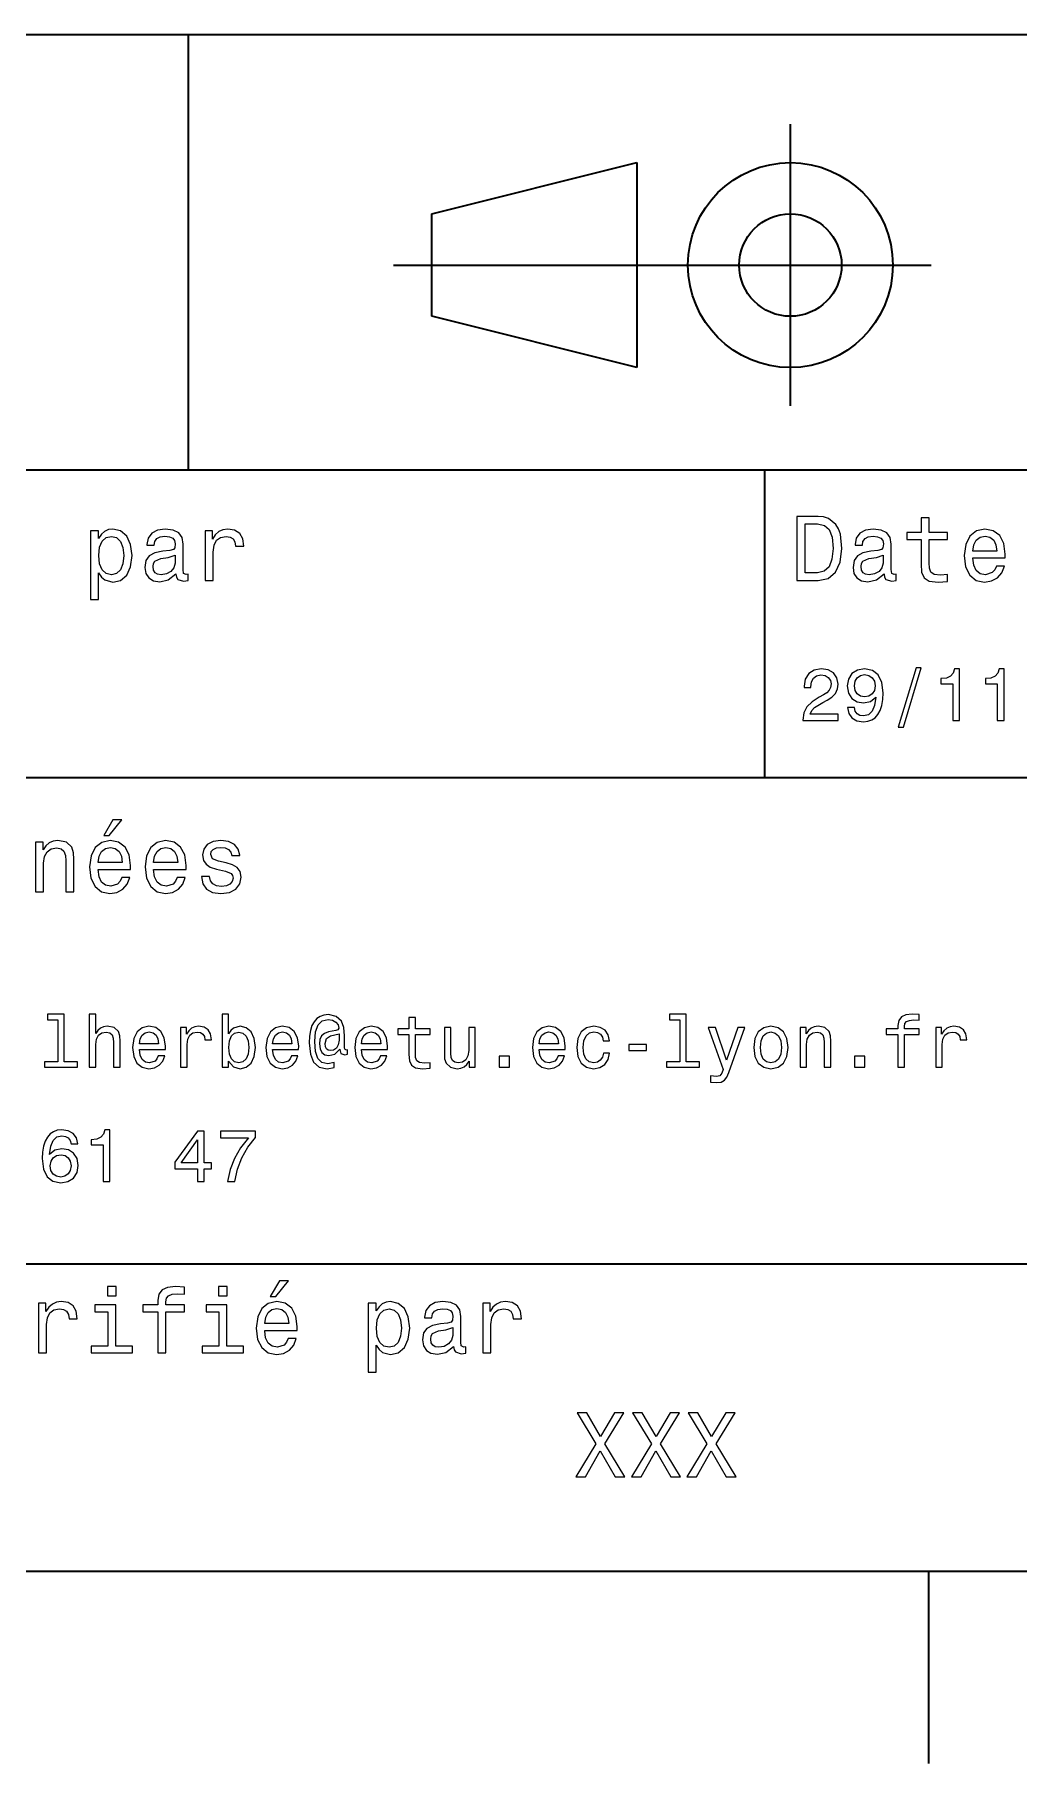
# Model space of a CAD drawing. Extents: x 0 to 594, y 0 to 420.
# Drawn here: x 410.5 to 448.9, y 2.5 to 70 of the extents above; entities that cross this region are included whole.
import ezdxf

# ---------------------------------------------------------------- set-up
doc = ezdxf.new("R2010")
doc.units = 0

msp = doc.modelspace()

# ---------------------------------------------------------------- linework, layer by layer
at = {"color": 7, "lineweight": 35}
for p, q in [((394, 70), (584, 70)), ((424.5, 61), (445.5, 61)), ((394, 53), (459, 53)), ((394, 41), (459, 41)), ((394, 22), (459, 22)), ((10, 10), (584, 10)), ((394, 10), (584, 10))]:
    msp.add_line(p, q, dxfattribs=at)
at = {"color": 7, "lineweight": 35, "ltscale": 0.425}
msp.add_line((416.5, 53), (416.5, 70), dxfattribs=at)
at = {"color": 7, "lineweight": 35, "ltscale": 0.275}
msp.add_line((440, 55.5), (440, 66.5), dxfattribs=at)
at = {"color": 7, "lineweight": 35, "ltscale": 0.206155}
for p, q in [((426, 63), (434, 65)), ((434, 57), (426, 59))]:
    msp.add_line(p, q, dxfattribs=at)
at = {"color": 7, "lineweight": 35, "ltscale": 0.2}
msp.add_line((434, 65), (434, 57), dxfattribs=at)
at = {"color": 7, "lineweight": 35, "ltscale": 0.1}
msp.add_line((426, 59), (426, 63), dxfattribs=at)
at = {"color": 7, "lineweight": 35, "ltscale": 0.3}
msp.add_line((439, 41), (439, 53), dxfattribs=at)
at = {"color": 7, "lineweight": 35, "ltscale": 0.1875}
msp.add_line((445.399994, 10), (445.399994, 2.5), dxfattribs=at)
at = {"color": 7, "lineweight": 13}
for points in [[(412.986298, 50.326012), (412.986298, 50.625), (412.669312, 50.625), (412.669312, 47.941284), (412.986298, 47.941284), (412.986298, 48.98595), (413.097992, 48.816643), (413.22406, 48.704971), (413.541077, 48.62212), (413.843658, 48.690563), (414.081421, 48.895893), (414.236298, 49.2201), (414.293945, 49.659584), (414.236298, 50.095463), (414.081421, 50.41967), (413.843658, 50.621399), (413.541077, 50.693443), (413.368164, 50.671829), (413.220459, 50.603386), (413.094391, 50.488113)], [(416.005035, 48.942726), (416.005035, 48.931919), (416.023071, 48.809441), (416.077087, 48.722984), (416.304047, 48.654541), (416.48056, 48.683357), (416.48056, 48.928314), (416.404907, 48.917507), (416.304047, 48.96434), (416.286011, 49.108429), (416.286011, 50.109871), (416.242798, 50.365635), (416.11673, 50.54575), (415.896973, 50.65382), (415.587189, 50.693443), (415.284576, 50.650219), (415.061249, 50.52774), (414.920746, 50.336815), (414.873932, 50.084656), (414.873932, 50.063042), (415.158508, 50.063042), (415.183716, 50.21434), (415.26297, 50.322407), (415.392639, 50.387249), (415.576355, 50.412464), (415.752869, 50.394455), (415.878967, 50.34042), (415.95462, 50.246758), (415.979828, 50.117077), (415.965424, 49.965778), (415.907776, 49.890129), (415.763702, 49.854107), (415.49353, 49.825291), (415.183716, 49.760448), (414.963989, 49.645176), (414.83429, 49.465057), (414.794678, 49.19849), (414.830688, 48.960735), (414.942352, 48.784222), (415.122467, 48.67255), (415.371033, 48.632927), (415.706055, 48.708576)], [(417.143372, 48.690563), (417.460388, 48.690563), (417.460388, 49.796471), (417.492798, 50.063042), (417.590057, 50.253963), (417.748566, 50.369236), (417.96109, 50.408863), (418.119598, 50.383648), (418.238464, 50.3116), (418.310516, 50.189121), (418.335724, 50.023415), (418.656342, 50.023415), (418.613098, 50.315205), (418.494232, 50.524136), (418.296112, 50.650219), (418.02594, 50.693443), (417.842224, 50.664627), (417.683716, 50.592579), (417.543243, 50.4701), (417.431549, 50.304398), (417.431549, 50.625), (417.143372, 50.625)], [(441.080688, 51.190563), (440.248566, 51.190563), (440.248566, 48.690563), (441.080688, 48.690563), (441.473328, 48.769814), (441.765137, 49.011169), (441.945251, 49.40382), (442.010101, 49.940563), (441.952454, 50.488113), (441.880402, 50.70425), (441.779541, 50.877163), (441.487762, 51.111313), (441.296844, 51.168949)], [(441.055481, 50.891571), (441.329254, 50.837536), (441.516571, 50.671829), (441.628235, 50.376442), (441.664276, 49.940563), (441.624634, 49.519093), (441.51297, 49.223705), (441.322052, 49.047192), (441.055481, 48.989555), (440.583588, 48.989555), (440.583588, 50.891571)], [(443.656342, 48.942726), (443.656342, 48.931919), (443.674347, 48.809441), (443.728394, 48.722984), (443.955322, 48.654541), (444.131836, 48.683357), (444.131836, 48.928314), (444.056183, 48.917507), (443.955322, 48.96434), (443.937317, 49.108429), (443.937317, 50.109871), (443.894104, 50.365635), (443.768005, 50.54575), (443.548279, 50.65382), (443.238464, 50.693443), (442.935883, 50.650219), (442.712524, 50.52774), (442.572052, 50.336815), (442.525208, 50.084656), (442.525208, 50.063042), (442.809784, 50.063042), (442.835022, 50.21434), (442.914276, 50.322407), (443.043945, 50.387249), (443.227661, 50.412464), (443.404175, 50.394455), (443.530273, 50.34042), (443.605896, 50.246758), (443.631134, 50.117077), (443.61673, 49.965778), (443.559082, 49.890129), (443.414978, 49.854107), (443.144806, 49.825291), (442.835022, 49.760448), (442.615265, 49.645176), (442.485596, 49.465057), (442.445953, 49.19849), (442.481995, 48.960735), (442.593658, 48.784222), (442.773773, 48.67255), (443.022339, 48.632927), (443.357361, 48.708576)], [(445.100861, 50.289986), (445.100861, 49.320965), (445.122467, 49.007565), (445.223328, 48.791428), (445.425079, 48.665348), (445.767303, 48.62212), (446.141937, 48.640129), (446.141937, 48.913906), (445.868164, 48.892292), (445.619598, 48.921112), (445.486298, 49.011169), (445.42868, 49.162464), (445.417877, 49.375), (445.417877, 50.289986), (446.141937, 50.289986), (446.141937, 50.560158), (445.417877, 50.560158), (445.417877, 51.125721), (445.100861, 51.125721), (445.100861, 50.560158), (444.553314, 50.560158), (444.553314, 50.289986)], [(447.121765, 49.565922), (448.389771, 49.565922), (448.393372, 49.713619), (448.335724, 50.127884), (448.177246, 50.437683), (447.925079, 50.625), (447.590057, 50.693443), (447.262238, 50.621399), (447.010101, 50.41967), (446.847992, 50.091862), (446.790344, 49.659584), (446.844391, 49.216499), (447.00647, 48.892292), (447.255035, 48.690563), (447.579254, 48.62212), (447.860229, 48.668949), (448.09079, 48.791428), (448.260101, 48.98595), (448.357361, 49.245319), (448.043945, 49.245319), (447.979095, 49.101227), (447.885437, 48.993156), (447.618866, 48.9067), (447.413544, 48.946327), (447.258636, 49.072407), (447.157776, 49.27774), (447.121765, 49.555115)], [(413.48703, 48.9067), (413.274506, 48.953533), (413.119598, 49.097622), (413.022339, 49.331772), (412.989929, 49.659584), (413.022339, 49.983791), (413.119598, 50.217941), (413.274506, 50.358429), (413.48703, 50.408863), (413.681549, 50.358429), (413.836456, 50.21434), (413.933716, 49.98019), (413.969727, 49.659584), (413.933716, 49.335377), (413.836456, 49.097622), (413.681549, 48.953533)], [(447.121765, 49.832493), (447.161377, 50.081055), (447.258636, 50.264771), (447.406342, 50.376442), (447.600861, 50.416069), (447.791779, 50.376442), (447.939484, 50.264771), (448.029541, 50.081055), (448.061951, 49.832493)], [(415.969025, 49.367798), (415.925781, 49.180477), (415.810516, 49.036385), (415.637604, 48.942726), (415.425079, 48.910305), (415.288177, 48.928314), (415.190918, 48.98595), (415.1297, 49.086815), (415.111664, 49.227306), (415.126068, 49.353386), (415.183716, 49.443443), (415.414276, 49.544312), (415.706055, 49.587536), (415.969025, 49.673992)], [(443.620331, 49.367798), (443.577087, 49.180477), (443.461823, 49.036385), (443.28891, 48.942726), (443.076355, 48.910305), (442.939484, 48.928314), (442.842224, 48.98595), (442.780975, 49.086815), (442.76297, 49.227306), (442.777374, 49.353386), (442.835022, 49.443443), (443.065552, 49.544312), (443.357361, 49.587536), (443.620331, 49.673992)], [(440.489929, 43.224785), (441.864563, 43.224785), (441.864563, 43.472622), (440.778107, 43.472622), (440.838623, 43.60807), (440.942383, 43.720463), (441.262238, 43.925072), (441.432281, 44.011528), (441.622498, 44.135448), (441.757935, 44.279541), (441.835754, 44.44957), (441.864563, 44.642651), (441.815552, 44.884727), (441.680115, 45.074928), (441.472626, 45.195965), (441.20462, 45.239193), (440.927948, 45.190201), (440.71759, 45.054756), (440.582123, 44.838619), (440.536041, 44.553314), (440.536041, 44.51297), (440.798279, 44.51297), (440.798279, 44.536022), (440.824219, 44.731991), (440.902008, 44.876083), (441.02594, 44.9683), (441.190216, 45), (441.357361, 44.971184), (441.481262, 44.899136), (441.561951, 44.786743), (441.59079, 44.645535), (441.570618, 44.51297), (441.515869, 44.400578), (441.423645, 44.302593), (441.296844, 44.216141), (441.126801, 44.12392), (440.844391, 43.945248), (440.645538, 43.755043), (440.527374, 43.524498), (440.489929, 43.233429)], [(442.236328, 43.720463), (442.279541, 43.492798), (442.403473, 43.317005), (442.599426, 43.207493), (442.858795, 43.167149), (443.028809, 43.187321), (443.181549, 43.239193), (443.311249, 43.328529), (443.420746, 43.455334), (443.507202, 43.613834), (443.570618, 43.809799), (443.608063, 44.034584), (443.622498, 44.293949), (443.573486, 44.700291), (443.432281, 44.99712), (443.207489, 45.175793), (442.899139, 45.239193), (442.61673, 45.187321), (442.403473, 45.048992), (442.265137, 44.835735), (442.219025, 44.567726), (442.265137, 44.291069), (442.400574, 44.080692), (442.602295, 43.948128), (442.858795, 43.9049), (443.1297, 43.959656), (443.33429, 44.126801), (443.288177, 43.806919), (443.195984, 43.57925), (443.054749, 43.443806), (442.861664, 43.400578), (442.711823, 43.42075), (442.602295, 43.48415), (442.530273, 43.585014), (442.501434, 43.720463)], [(444.213257, 42.956772), (444.412109, 42.956772), (445.109528, 45.279541), (444.907776, 45.279541)], [(446.345825, 43.224785), (446.608063, 43.224785), (446.608063, 45.239193), (446.412109, 45.239193), (446.360229, 45.0634), (446.2565, 44.945248), (446.097992, 44.876083), (445.878967, 44.853027), (445.878967, 44.648415), (446.345825, 44.648415)], [(448.080688, 43.224785), (448.342957, 43.224785), (448.342957, 45.239193), (448.146973, 45.239193), (448.095093, 45.0634), (447.991364, 44.945248), (447.832855, 44.876083), (447.613831, 44.853027), (447.613831, 44.648415), (448.080688, 44.648415)], [(442.498566, 44.570606), (442.527374, 44.749279), (442.608063, 44.890491), (442.734863, 44.979828), (442.899139, 45.011528), (443.069183, 44.979828), (443.198853, 44.890491), (443.279541, 44.752163), (443.311249, 44.573486), (443.279541, 44.391933), (443.198853, 44.256485), (443.066284, 44.172913), (442.890503, 44.144093), (442.731995, 44.172913), (442.608063, 44.256485), (442.527374, 44.38905)], [(413.184448, 38.728386), (413.396973, 38.728386), (413.897705, 39.340778), (413.544678, 39.340778)], [(410.518738, 36.530979), (410.835724, 36.530979), (410.835724, 37.647694), (410.868164, 37.903458), (410.972626, 38.090778), (411.134735, 38.206051), (411.350861, 38.249279), (411.523773, 38.213257), (411.631836, 38.115993), (411.685883, 37.953888), (411.703888, 37.737751), (411.703888, 36.530979), (412.020905, 36.530979), (412.020905, 37.802593), (412.00647, 38.058357), (411.94165, 38.270893), (411.729095, 38.465416), (411.397705, 38.533859), (411.213989, 38.508644), (411.059082, 38.440201), (410.925781, 38.324928), (410.82132, 38.170029), (410.82132, 38.465416), (410.518738, 38.465416)], [(412.964691, 37.406338), (414.232697, 37.406338), (414.236298, 37.554035), (414.17868, 37.9683), (414.020172, 38.278099), (413.768005, 38.465416), (413.432983, 38.533859), (413.105194, 38.461815), (412.853027, 38.260086), (412.690918, 37.932278), (412.633301, 37.5), (412.687317, 37.056915), (412.849426, 36.732708), (413.097992, 36.530979), (413.42218, 36.462536), (413.703186, 36.509365), (413.933716, 36.631844), (414.103027, 36.826366), (414.200287, 37.085735), (413.886902, 37.085735), (413.822052, 36.941643), (413.728394, 36.833572), (413.461823, 36.747116), (413.25647, 36.786743), (413.101593, 36.912823), (413.000732, 37.118156), (412.964691, 37.395531)], [(415.133301, 37.406338), (416.401306, 37.406338), (416.404907, 37.554035), (416.34726, 37.9683), (416.188751, 38.278099), (415.936584, 38.465416), (415.601593, 38.533859), (415.273773, 38.461815), (415.021606, 38.260086), (414.859497, 37.932278), (414.80188, 37.5), (414.855896, 37.056915), (415.018005, 36.732708), (415.266571, 36.530979), (415.59079, 36.462536), (415.871765, 36.509365), (416.102295, 36.631844), (416.271606, 36.826366), (416.368866, 37.085735), (416.055481, 37.085735), (415.990631, 36.941643), (415.896973, 36.833572), (415.630402, 36.747116), (415.425079, 36.786743), (415.270172, 36.912823), (415.169312, 37.118156), (415.133301, 37.395531)], [(417.971893, 37.658501), (417.66571, 37.730545), (417.438751, 37.8134), (417.363098, 37.982708), (417.384735, 38.101585), (417.460388, 38.188038), (417.582855, 38.242073), (417.759369, 38.263687), (417.92868, 38.242073), (418.061951, 38.177231), (418.148407, 38.079971), (418.184448, 37.950287), (418.494232, 37.950287), (418.494232, 37.957493), (418.440216, 38.191643), (418.292511, 38.375359), (418.061951, 38.490635), (417.759369, 38.533859), (417.453186, 38.490635), (417.229828, 38.371758), (417.089325, 38.195244), (417.046112, 37.971901), (417.078522, 37.755764), (417.179382, 37.604465), (417.345093, 37.496399), (417.586456, 37.42075), (417.939484, 37.334293), (418.155609, 37.244236), (418.213257, 37.172188), (418.234863, 37.064121), (418.202454, 36.930836), (418.115997, 36.829971), (417.975494, 36.765129), (417.788177, 36.743515), (417.590057, 36.765129), (417.445953, 36.840778), (417.348694, 36.963257), (417.309082, 37.132565), (417.002869, 37.132565), (417.053314, 36.844379), (417.201019, 36.635445), (417.43515, 36.509365), (417.759369, 36.462536), (418.097992, 36.509365), (418.346558, 36.635445), (418.497833, 36.837173), (418.55188, 37.100143), (418.512238, 37.327087), (418.400574, 37.481987), (418.216858, 37.582851)], [(412.964691, 37.672909), (413.004333, 37.921471), (413.101593, 38.105186), (413.249268, 38.216858), (413.443817, 38.256485), (413.634735, 38.216858), (413.78241, 38.105186), (413.872467, 37.921471), (413.904907, 37.672909)], [(415.133301, 37.672909), (415.172913, 37.921471), (415.270172, 38.105186), (415.417877, 38.216858), (415.612396, 38.256485), (415.803314, 38.216858), (415.951019, 38.105186), (416.041077, 37.921471), (416.073486, 37.672909)], [(411.389038, 31.536022), (411.389038, 29.893372), (410.867432, 29.893372), (410.867432, 29.680115), (412.161377, 29.680115), (412.161377, 29.893372), (411.642639, 29.893372), (411.642639, 31.749279), (410.991364, 31.749279), (410.991364, 31.536022)], [(412.619598, 29.680115), (412.873199, 29.680115), (412.873199, 30.573486), (412.899139, 30.778097), (412.982697, 30.927954), (413.112396, 31.020172), (413.285309, 31.054754), (413.423645, 31.025936), (413.510071, 30.948126), (413.553314, 30.818443), (413.567719, 30.645533), (413.567719, 29.680115), (413.82132, 29.680115), (413.82132, 30.697407), (413.809784, 30.902018), (413.757935, 31.072046), (413.587891, 31.227665), (413.322754, 31.282421), (413.17868, 31.262247), (413.054749, 31.207493), (412.951019, 31.121037), (412.873199, 31.002882), (412.873199, 31.749279), (412.619598, 31.749279)], [(418.063416, 29.919308), (418.250732, 29.697405), (418.507202, 29.62536), (418.749268, 29.680115), (418.942352, 29.844379), (419.063416, 30.106628), (419.109497, 30.45533), (419.063416, 30.804033), (418.939484, 31.0634), (418.749268, 31.224783), (418.507202, 31.282421), (418.253601, 31.207493), (418.149841, 31.115273), (418.063416, 30.991354), (418.063416, 31.749279), (417.809814, 31.749279), (417.809814, 29.680115), (418.063416, 29.680115)], [(422.708923, 30.190201), (422.708923, 30.357347), (422.662811, 30.348703), (422.608063, 30.368876), (422.59079, 30.429394), (422.59079, 30.902018), (422.567719, 31.236311), (422.475494, 31.48415), (422.259369, 31.668587), (421.956787, 31.734869), (421.780975, 31.717579), (421.631134, 31.665705), (421.501434, 31.57925), (421.397705, 31.458212), (421.317017, 31.305475), (421.259369, 31.118155), (421.224792, 30.893372), (421.213257, 30.639769), (421.253601, 30.193083), (421.383301, 29.87608), (421.599426, 29.685879), (421.907776, 29.62536), (422.190216, 29.671469), (422.190216, 29.861671), (421.942352, 29.815561), (421.703186, 29.864553), (421.544678, 30.023054), (421.458221, 30.291065), (421.432281, 30.680115), (421.46109, 31.060518), (421.559082, 31.331411), (421.71759, 31.495676), (421.94812, 31.550432), (422.123932, 31.518732), (422.253601, 31.443804), (422.33429, 31.331411), (422.363098, 31.201729), (422.331421, 31.138329), (422.244965, 31.109509), (421.962524, 31.066282), (421.806915, 31.002882), (421.694519, 30.904898), (421.628235, 30.769451), (421.608063, 30.590778), (421.634003, 30.397694), (421.706055, 30.253601), (421.824219, 30.164265), (421.979828, 30.135447), (422.207489, 30.195965), (422.400574, 30.386166), (422.400574, 30.368876), (422.446686, 30.216137), (422.605194, 30.170029)], [(435.677246, 31.536022), (435.677246, 29.893372), (435.15564, 29.893372), (435.15564, 29.680115), (436.449585, 29.680115), (436.449585, 29.893372), (435.930847, 29.893372), (435.930847, 31.749279), (435.279541, 31.749279), (435.279541, 31.536022)], [(444.198853, 30.959654), (444.198853, 29.680115), (444.452454, 29.680115), (444.452454, 30.959654), (445.028839, 30.959654), (445.028839, 31.175793), (444.452454, 31.175793), (444.452454, 31.270893), (444.472626, 31.386166), (444.53891, 31.463976), (444.651306, 31.510086), (444.812683, 31.527376), (445.028839, 31.51585), (445.028839, 31.734869), (444.755066, 31.749279), (444.507202, 31.723343), (444.33429, 31.645533), (444.23056, 31.510086), (444.198853, 31.317001), (444.198853, 31.175793), (443.734863, 31.175793), (443.734863, 30.959654)], [(414.576355, 30.380404), (415.59079, 30.380404), (415.593658, 30.498558), (415.547546, 30.829971), (415.420746, 31.077808), (415.219025, 31.227665), (414.951019, 31.282421), (414.688751, 31.224783), (414.48703, 31.0634), (414.357361, 30.801151), (414.311249, 30.45533), (414.354462, 30.100864), (414.484161, 29.841497), (414.682983, 29.680115), (414.942352, 29.62536), (415.167145, 29.662825), (415.351593, 29.760807), (415.48703, 29.916426), (415.56485, 30.123919), (415.314117, 30.123919), (415.262238, 30.008644), (415.187317, 29.92219), (414.97406, 29.853025), (414.809784, 29.884726), (414.685883, 29.98559), (414.605194, 30.149855), (414.576355, 30.371758)], [(414.576355, 30.593658), (414.608063, 30.792507), (414.685883, 30.93948), (414.804047, 31.028818), (414.959656, 31.060518), (415.112396, 31.028818), (415.23056, 30.93948), (415.302582, 30.792507), (415.328522, 30.593658)], [(416.184448, 29.680115), (416.438049, 29.680115), (416.438049, 30.56484), (416.463989, 30.778097), (416.541779, 30.930836), (416.668579, 31.023054), (416.838623, 31.054754), (416.965424, 31.034582), (417.060516, 30.976944), (417.118164, 30.878962), (417.138336, 30.746397), (417.394806, 30.746397), (417.360229, 30.979826), (417.265137, 31.146973), (417.106628, 31.247837), (416.890503, 31.282421), (416.74353, 31.259365), (416.616699, 31.201729), (416.504333, 31.103746), (416.414978, 30.971182), (416.414978, 31.227665), (416.184448, 31.227665)], [(418.850159, 30.45533), (418.82132, 30.195965), (418.74353, 30.005764), (418.619598, 29.89049), (418.463989, 29.853025), (418.293945, 29.89049), (418.170044, 30.005764), (418.092224, 30.193083), (418.066284, 30.45533), (418.092224, 30.714697), (418.170044, 30.902018), (418.293945, 31.014408), (418.463989, 31.054754), (418.619598, 31.014408), (418.74353, 30.899136), (418.82132, 30.711815)], [(419.780975, 30.380404), (420.79538, 30.380404), (420.798279, 30.498558), (420.752167, 30.829971), (420.625366, 31.077808), (420.423645, 31.227665), (420.155609, 31.282421), (419.893372, 31.224783), (419.69165, 31.0634), (419.561951, 30.801151), (419.515839, 30.45533), (419.559082, 30.100864), (419.688751, 29.841497), (419.887604, 29.680115), (420.146973, 29.62536), (420.371765, 29.662825), (420.556183, 29.760807), (420.69165, 29.916426), (420.76944, 30.123919), (420.518738, 30.123919), (420.466858, 30.008644), (420.391937, 29.92219), (420.17868, 29.853025), (420.014404, 29.884726), (419.890503, 29.98559), (419.809814, 30.149855), (419.780975, 30.371758)], [(419.780975, 30.593658), (419.812683, 30.792507), (419.890503, 30.93948), (420.008636, 31.028818), (420.164276, 31.060518), (420.317017, 31.028818), (420.43515, 30.93948), (420.507202, 30.792507), (420.533142, 30.593658)], [(423.250732, 30.380404), (424.265137, 30.380404), (424.268005, 30.498558), (424.221893, 30.829971), (424.095093, 31.077808), (423.893372, 31.227665), (423.625366, 31.282421), (423.363098, 31.224783), (423.161377, 31.0634), (423.031708, 30.801151), (422.985596, 30.45533), (423.028809, 30.100864), (423.158508, 29.841497), (423.357361, 29.680115), (423.61673, 29.62536), (423.841492, 29.662825), (424.02594, 29.760807), (424.161377, 29.916426), (424.239197, 30.123919), (423.988464, 30.123919), (423.936615, 30.008644), (423.861664, 29.92219), (423.648407, 29.853025), (423.484161, 29.884726), (423.360229, 29.98559), (423.279541, 30.149855), (423.250732, 30.371758)], [(423.250732, 30.593658), (423.28241, 30.792507), (423.360229, 30.93948), (423.478394, 31.028818), (423.634003, 31.060518), (423.786743, 31.028818), (423.904907, 30.93948), (423.976959, 30.792507), (424.002869, 30.593658)], [(425.10376, 30.959654), (425.10376, 30.184437), (425.121033, 29.933718), (425.201721, 29.760807), (425.363129, 29.659943), (425.636902, 29.62536), (425.936615, 29.639769), (425.936615, 29.858789), (425.71759, 29.841497), (425.518738, 29.864553), (425.412109, 29.9366), (425.365997, 30.057636), (425.357361, 30.227665), (425.357361, 30.959654), (425.936615, 30.959654), (425.936615, 31.175793), (425.357361, 31.175793), (425.357361, 31.628242), (425.10376, 31.628242), (425.10376, 31.175793), (424.66571, 31.175793), (424.66571, 30.959654)], [(427.69165, 31.227665), (427.438049, 31.227665), (427.438049, 30.334293), (427.409241, 30.126801), (427.325653, 29.976944), (427.195984, 29.884726), (427.02594, 29.855907), (426.890503, 29.878962), (426.804047, 29.948126), (426.755035, 30.066282), (426.74353, 30.233429), (426.74353, 31.227665), (426.489929, 31.227665), (426.489929, 30.210375), (426.498566, 30.005764), (426.553314, 29.835733), (426.720459, 29.680115), (426.988464, 29.62536), (427.132568, 29.645533), (427.2565, 29.697405), (427.363129, 29.786743), (427.449585, 29.916426), (427.449585, 29.680115), (427.69165, 29.680115)], [(430.190216, 30.380404), (431.20462, 30.380404), (431.207489, 30.498558), (431.161377, 30.829971), (431.034576, 31.077808), (430.832855, 31.227665), (430.56485, 31.282421), (430.302612, 31.224783), (430.100861, 31.0634), (429.971191, 30.801151), (429.925079, 30.45533), (429.968292, 30.100864), (430.097992, 29.841497), (430.296844, 29.680115), (430.556213, 29.62536), (430.780975, 29.662825), (430.965424, 29.760807), (431.100861, 29.916426), (431.17868, 30.123919), (430.927948, 30.123919), (430.876099, 30.008644), (430.801147, 29.92219), (430.587891, 29.853025), (430.423645, 29.884726), (430.299713, 29.98559), (430.219025, 30.149855), (430.190216, 30.371758)], [(430.190216, 30.593658), (430.221893, 30.792507), (430.299713, 30.93948), (430.417877, 31.028818), (430.573486, 31.060518), (430.726227, 31.028818), (430.844391, 30.93948), (430.916443, 30.792507), (430.942383, 30.593658)], [(432.688782, 30.714697), (432.939484, 30.714697), (432.887604, 30.945244), (432.763702, 31.126801), (432.570618, 31.239193), (432.319885, 31.282421), (432.043243, 31.224783), (431.832855, 31.0634), (431.700287, 30.801151), (431.654175, 30.449568), (431.697418, 30.100864), (431.827087, 29.841497), (432.031708, 29.680115), (432.311249, 29.62536), (432.559082, 29.668587), (432.752167, 29.789625), (432.884735, 29.979826), (432.942383, 30.233429), (432.700287, 30.233429), (432.657074, 30.072046), (432.576385, 29.951008), (432.46109, 29.87608), (432.319885, 29.853025), (432.144104, 29.89049), (432.017303, 30.005764), (431.939484, 30.193083), (431.913544, 30.458212), (431.939484, 30.717579), (432.020172, 30.904898), (432.149872, 31.020172), (432.319885, 31.060518), (432.469757, 31.034582), (432.582153, 30.9683), (432.657074, 30.858789)], [(437.94812, 31.227665), (437.504333, 29.95389), (437.069183, 31.227665), (436.792511, 31.227665), (437.380402, 29.59366), (437.328552, 29.449568), (437.247833, 29.351585), (437.112396, 29.319883), (436.878967, 29.348703), (436.878967, 29.103746), (437.123932, 29.08069), (437.299713, 29.103746), (437.423645, 29.175793), (437.51297, 29.299711), (437.59079, 29.481268), (438.219025, 31.227665)], [(438.567719, 30.45245), (438.613831, 30.100864), (438.746399, 29.841497), (438.956787, 29.680115), (439.239197, 29.62536), (439.518738, 29.680115), (439.729126, 29.838615), (439.861694, 30.097982), (439.910675, 30.45245), (439.861694, 30.804033), (439.729126, 31.066282), (439.518738, 31.224783), (439.239197, 31.282421), (438.956787, 31.224783), (438.746399, 31.0634), (438.613831, 30.804033)], [(438.827087, 30.45533), (438.853027, 30.714697), (438.933716, 30.902018), (439.063416, 31.01729), (439.239197, 31.057636), (439.412109, 31.01729), (439.541809, 30.904898), (439.622498, 30.714697), (439.651306, 30.45533), (439.622498, 30.193083), (439.541809, 30.002882), (439.412109, 29.887608), (439.239197, 29.850143), (439.063416, 29.887608), (438.933716, 30.002882), (438.853027, 30.193083)], [(440.377533, 29.680115), (440.631134, 29.680115), (440.631134, 30.573486), (440.657074, 30.778097), (440.740631, 30.927954), (440.870331, 31.020172), (441.043243, 31.054754), (441.18158, 31.025936), (441.268005, 30.948126), (441.311249, 30.818443), (441.325653, 30.645533), (441.325653, 29.680115), (441.579254, 29.680115), (441.579254, 30.697407), (441.567719, 30.902018), (441.515869, 31.072046), (441.345825, 31.227665), (441.080688, 31.282421), (440.933716, 31.262247), (440.809814, 31.207493), (440.703186, 31.115273), (440.619598, 30.991354), (440.619598, 31.227665), (440.377533, 31.227665)], [(445.677246, 29.680115), (445.930847, 29.680115), (445.930847, 30.56484), (445.956787, 30.778097), (446.034607, 30.930836), (446.161377, 31.023054), (446.331421, 31.054754), (446.458221, 31.034582), (446.553314, 30.976944), (446.610962, 30.878962), (446.631134, 30.746397), (446.887634, 30.746397), (446.853027, 30.979826), (446.757935, 31.146973), (446.599426, 31.247837), (446.383301, 31.282421), (446.236328, 31.259365), (446.109528, 31.201729), (445.997131, 31.103746), (445.907776, 30.971182), (445.907776, 31.227665), (445.677246, 31.227665)], [(422.374634, 30.734869), (422.345825, 30.556196), (422.273773, 30.429394), (422.164276, 30.351585), (422.034576, 30.328529), (421.945251, 30.342939), (421.881836, 30.394812), (421.841492, 30.481268), (421.829987, 30.602304), (421.878967, 30.801151), (422.046112, 30.904898), (422.374634, 30.98559)], [(433.685883, 30.340057), (434.383301, 30.340057), (434.383301, 30.567722), (433.685883, 30.567722)], [(428.631134, 29.680115), (429.028809, 29.680115), (429.028809, 30.10951), (428.631134, 30.10951)], [(442.510101, 29.680115), (442.907776, 29.680115), (442.907776, 30.10951), (442.510101, 30.10951)], [(412.172913, 26.685881), (412.118164, 26.91931), (411.991364, 27.09222), (411.79538, 27.201731), (411.541779, 27.239193), (411.371765, 27.219021), (411.224792, 27.164267), (411.095093, 27.074928), (410.985596, 26.948128), (410.899139, 26.789627), (410.835724, 26.596542), (410.79538, 26.368877), (410.783875, 26.112392), (410.829956, 25.703171), (410.971191, 25.406342), (411.198853, 25.227667), (411.510071, 25.167149), (411.789612, 25.219021), (412.002869, 25.354467), (412.141205, 25.567724), (412.190186, 25.838617), (412.141205, 26.112392), (412.008636, 26.322767), (411.804047, 26.455332), (411.550415, 26.501442), (411.276642, 26.443806), (411.072052, 26.279539), (411.115265, 26.596542), (411.207489, 26.824209), (411.348694, 26.959656), (411.544678, 27.005764), (411.688751, 26.98271), (411.798279, 26.922192), (411.8703, 26.821327), (411.907776, 26.685881)], [(413.164276, 25.224785), (413.426514, 25.224785), (413.426514, 27.239193), (413.23053, 27.239193), (413.17868, 27.063402), (413.074921, 26.945246), (412.916412, 26.876081), (412.697418, 26.853027), (412.697418, 26.648417), (413.164276, 26.648417)], [(416.844391, 25.224785), (417.10376, 25.224785), (417.10376, 25.720463), (417.389038, 25.720463), (417.389038, 25.95101), (417.10376, 25.95101), (417.10376, 27.181557), (416.841492, 27.181557), (415.965424, 25.974064), (415.965424, 25.720463), (416.844391, 25.720463)], [(418.020172, 25.224785), (418.311249, 25.224785), (418.406342, 25.700289), (418.573486, 26.144093), (418.809814, 26.556196), (419.118164, 26.942364), (419.118164, 27.181557), (417.746399, 27.181557), (417.746399, 26.91931), (418.841492, 26.91931), (418.524506, 26.53026), (418.285309, 26.12392), (418.118164, 25.691643)], [(416.207489, 25.95101), (416.844391, 26.847263), (416.844391, 25.95101)], [(411.910675, 25.835735), (411.878967, 25.654181), (411.798279, 25.515852), (411.668579, 25.423632), (411.507202, 25.394814), (411.337189, 25.423632), (411.207489, 25.51297), (411.123932, 25.651299), (411.097992, 25.832853), (411.126801, 26.011528), (411.207489, 26.146975), (411.340057, 26.233431), (411.518738, 26.265131), (411.674347, 26.233431), (411.798279, 26.149857), (411.878967, 26.01441)], [(413.667145, 21.117435), (413.332123, 21.117435), (413.332123, 20.757204), (413.667145, 20.757204)], [(415.29538, 20.130404), (415.29538, 18.530979), (415.612396, 18.530979), (415.612396, 20.130404), (416.332855, 20.130404), (416.332855, 20.400576), (415.612396, 20.400576), (415.612396, 20.519451), (415.637604, 20.663544), (415.720459, 20.760807), (415.860962, 20.818443), (416.062683, 20.840057), (416.332855, 20.825647), (416.332855, 21.099422), (415.990631, 21.117435), (415.680847, 21.085014), (415.464691, 20.987751), (415.335022, 20.818443), (415.29538, 20.577089), (415.29538, 20.400576), (414.715424, 20.400576), (414.715424, 20.130404)], [(418.004333, 21.117435), (417.669312, 21.117435), (417.669312, 20.757204), (418.004333, 20.757204)], [(419.690216, 20.728386), (419.90274, 20.728386), (420.403473, 21.340778), (420.050446, 21.340778)], [(410.637604, 18.530979), (410.95462, 18.530979), (410.95462, 19.636887), (410.98703, 19.903458), (411.08429, 20.094379), (411.242798, 20.209654), (411.455322, 20.249279), (411.613831, 20.224062), (411.732697, 20.152016), (411.804749, 20.029537), (411.829956, 19.863832), (412.150574, 19.863832), (412.107361, 20.155619), (411.988464, 20.364553), (411.790344, 20.490633), (411.520172, 20.533861), (411.336456, 20.505043), (411.177948, 20.432997), (411.037476, 20.310518), (410.925781, 20.144812), (410.925781, 20.465418), (410.637604, 20.465418)], [(413.656342, 18.79755), (413.656342, 20.400576), (412.842224, 20.400576), (412.842224, 20.130404), (413.339325, 20.130404), (413.339325, 18.79755), (412.690918, 18.79755), (412.690918, 18.530979), (414.311951, 18.530979), (414.311951, 18.79755)], [(417.99353, 18.79755), (417.99353, 20.400576), (417.179382, 20.400576), (417.179382, 20.130404), (417.676514, 20.130404), (417.676514, 18.79755), (417.028107, 18.79755), (417.028107, 18.530979), (418.649139, 18.530979), (418.649139, 18.79755)], [(419.470459, 19.40634), (420.738464, 19.40634), (420.742065, 19.554033), (420.684448, 19.9683), (420.52594, 20.278097), (420.273773, 20.465418), (419.938751, 20.533861), (419.610962, 20.461815), (419.358795, 20.260086), (419.196686, 19.932276), (419.139038, 19.5), (419.193085, 19.056915), (419.355194, 18.732708), (419.60376, 18.530979), (419.927948, 18.462536), (420.208923, 18.509365), (420.439484, 18.631844), (420.608795, 18.826368), (420.706055, 19.085733), (420.392639, 19.085733), (420.32782, 18.941643), (420.234161, 18.833572), (419.96759, 18.747118), (419.762238, 18.786743), (419.607361, 18.912823), (419.5065, 19.118155), (419.470459, 19.395533)], [(419.470459, 19.672911), (419.510101, 19.921469), (419.607361, 20.105186), (419.755035, 20.216858), (419.949585, 20.256483), (420.140503, 20.216858), (420.288177, 20.105186), (420.378235, 19.921469), (420.410675, 19.672911)], [(423.829254, 20.166426), (423.829254, 20.465418), (423.512238, 20.465418), (423.512238, 17.7817), (423.829254, 17.7817), (423.829254, 18.826368), (423.940918, 18.657061), (424.067017, 18.545389), (424.384003, 18.462536), (424.686615, 18.530979), (424.924347, 18.736311), (425.079254, 19.060518), (425.136902, 19.5), (425.079254, 19.935879), (424.924347, 20.260086), (424.686615, 20.461815), (424.384003, 20.533861), (424.21109, 20.512247), (424.063416, 20.443804), (423.937317, 20.328529)], [(426.847992, 18.78314), (426.847992, 18.772333), (426.865997, 18.649855), (426.920044, 18.5634), (427.146973, 18.494957), (427.323486, 18.523775), (427.323486, 18.768732), (427.247833, 18.757925), (427.146973, 18.804754), (427.128967, 18.948847), (427.128967, 19.950287), (427.085754, 20.206051), (426.959656, 20.386166), (426.739929, 20.494236), (426.430115, 20.533861), (426.127533, 20.490633), (425.904175, 20.368155), (425.763702, 20.177233), (425.716858, 19.925072), (425.716858, 19.903458), (426.001434, 19.903458), (426.026672, 20.054754), (426.105927, 20.162823), (426.235596, 20.227665), (426.419312, 20.252882), (426.595825, 20.234869), (426.721893, 20.180836), (426.797546, 20.087175), (426.822784, 19.957493), (426.80835, 19.806194), (426.750732, 19.730547), (426.606628, 19.694523), (426.336456, 19.665705), (426.026672, 19.600864), (425.806915, 19.48559), (425.677246, 19.305475), (425.637604, 19.038904), (425.673645, 18.801151), (425.785309, 18.62464), (425.965424, 18.512968), (426.213989, 18.473343), (426.549011, 18.54899)], [(427.986328, 18.530979), (428.303314, 18.530979), (428.303314, 19.636887), (428.335754, 19.903458), (428.433014, 20.094379), (428.591492, 20.209654), (428.804047, 20.249279), (428.962524, 20.224062), (429.081421, 20.152016), (429.153473, 20.029537), (429.17868, 19.863832), (429.499298, 19.863832), (429.456055, 20.155619), (429.337189, 20.364553), (429.139038, 20.490633), (428.868896, 20.533861), (428.685181, 20.505043), (428.526672, 20.432997), (428.386169, 20.310518), (428.274506, 20.144812), (428.274506, 20.465418), (427.986328, 20.465418)], [(424.329987, 18.747118), (424.117432, 18.793947), (423.962524, 18.93804), (423.865265, 19.17219), (423.832855, 19.5), (423.865265, 19.824207), (423.962524, 20.058357), (424.117432, 20.198847), (424.329987, 20.249279), (424.524506, 20.198847), (424.679413, 20.054754), (424.776672, 19.820604), (424.812683, 19.5), (424.776672, 19.175793), (424.679413, 18.93804), (424.524506, 18.793947)], [(426.811951, 19.208212), (426.768738, 19.020893), (426.653473, 18.876801), (426.48056, 18.78314), (426.268005, 18.750719), (426.131134, 18.768732), (426.033875, 18.826368), (425.972626, 18.927233), (425.95462, 19.067722), (425.969025, 19.193804), (426.026672, 19.283861), (426.257202, 19.384726), (426.549011, 19.427954), (426.811951, 19.514408)], [(431.623901, 13.690562), (432.002167, 13.690562), (432.574921, 14.70281), (433.158508, 13.690562), (433.540344, 13.690562), (432.758636, 14.976585), (433.500702, 16.194164), (433.136871, 16.194164), (432.585724, 15.268372), (432.04538, 16.194164), (431.667145, 16.194164), (432.405609, 14.972983)], [(433.792511, 13.690562), (434.170746, 13.690562), (434.7435, 14.70281), (435.327087, 13.690562), (435.708923, 13.690562), (434.927216, 14.976585), (435.669312, 16.194164), (435.305481, 16.194164), (434.754333, 15.268372), (434.213959, 16.194164), (433.835724, 16.194164), (434.574219, 14.972983)], [(435.96109, 13.690562), (436.339325, 13.690562), (436.912109, 14.70281), (437.495667, 13.690562), (437.877502, 13.690562), (437.095825, 14.976585), (437.837891, 16.194164), (437.47406, 16.194164), (436.922913, 15.268372), (436.382568, 16.194164), (436.004333, 16.194164), (436.742798, 14.972983)]]:
    msp.add_lwpolyline(points, close=True, dxfattribs=at)
at = {"color": 7, "lineweight": 35}
for radius in [4, 2]:
    msp.add_circle((440, 61), radius, dxfattribs=at)

doc.saveas('drawing.dxf')
